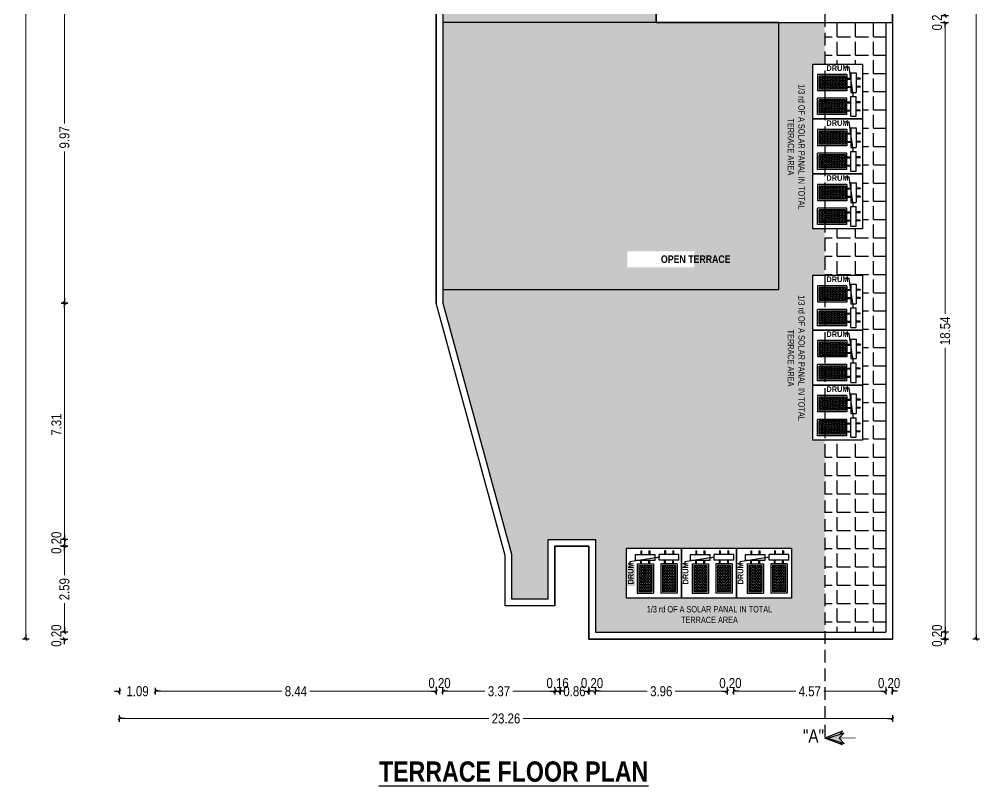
# Model space of a CAD drawing. Header units: metres. Extents: x 113306 to 118716, y -27251 to 0.
# Drawn here: x 118683.47 to 118712.45, y -26993.43 to -26970.37 of the extents above; entities that cross this region are included whole.
import ezdxf
from ezdxf.enums import TextEntityAlignment as Align

# ---------------------------------------------------------------- set-up
doc = ezdxf.new("R2010")
doc.units = ezdxf.units.M
doc.header["$MEASUREMENT"] = 0
doc.header["$PDMODE"] = 35
doc.linetypes.add('HIDDEN', pattern=[0.375, 0.25, -0.125])
for name, color, linetype in [('BLK_1_FLR_2_ROOF_AREA', 54, 'Continuous'), ('BLK_1_STAIR_HEADROOM', 1, 'Continuous'), ('Grid Line', 8, 'Continuous'), ('Solar Water Heater', 2, 'Continuous'), ('Text', 7, 'Continuous')]:
    doc.layers.add(name, color=color, linetype=linetype)
doc.layers.add('SOLAR_PANEL', color=3, linetype='Continuous', lineweight=0)
doc.styles.add('Arial', font='swissc.ttf')
doc.styles.get("Standard").update_dxf_attribs({"font": 'swisscb.ttf'})
doc.dimstyles.new('FLOOR DIM BUILDING DIM', dxfattribs={"dimtxt": 0.4, "dimasz": 0.025, "dimexe": 0.075, "dimexo": 0.3, "dimgap": 0.09, "dimtad": 0, "dimzin": 3, "dimdsep": 46, "dimtxsty": 'Arial', "dimblk": 'JM1', "dimcen": -0.09, "dimse1": 1, "dimse2": 1, "dimclrd": 5, "dimclre": 250, "dimclrt": 1, "dimazin": 0, "dimtfac": 0.65, "dimtix": 1, "dimtofl": 0, "dimtmove": 0, "dimatfit": 2, "dimfxl": 0, "dimfrac": 1, "dimtolj": 1, "dimlwd": 18, "dimlwe": -1, "dimarcsym": 0})
doc.dimstyles.get("Standard").update_dxf_attribs({"dimtxt": 1.5, "dimasz": 0.18, "dimexe": 0.18, "dimexo": 0.0625, "dimgap": 0.09, "dimtad": 0, "dimzin": 0, "dimdsep": 46, "dimtxsty": 'Standard', "dimcen": 0.09, "dimse1": 1, "dimse2": 1, "dimsd1": 1, "dimsd2": 1, "dimclrt": 256, "dimadec": 0, "dimazin": 0, "dimtfac": 1, "dimtofl": 0, "dimtmove": 0, "dimatfit": 3, "dimfxl": 0, "dimtolj": 1, "dimtzin": 0, "dimarcsym": 0})
pattern_1 = [(0, (1.0205, 0), (0, 0.55), [0.4, -0.15]), (90, (1.0205, 0), (-0.55, 0), [0.4, -0.15])]

# ---------------------------------------------------------------- blocks, each defined once
blk = doc.blocks.new('JM1')
at = {"color": 2}
for p, q in [((-3, 0), (0, 0)), ((-0.88, -0.88), (0.88, 0.88)), ((0, 2), (0, -2))]:
    blk.add_line(p, q, dxfattribs=at)
blk = doc.blocks.new('*D177')
at = {"color": 5, "lineweight": 18, "ltscale": 1.5}
for p, q in [((118711.324, -26970.221), (118711.324, -26970.171)), ((118711.324, -26970.524), (118711.324, -26970.574))]:
    blk.add_line(p, q, dxfattribs=at)
at = {"layer": 'Defpoints', "color": 0, "ltscale": 1.5}
for p in [(118709.536, -26970.271), (118709.536, -26970.474), (118711.324, -26970.474)]:
    blk.add_point(p, dxfattribs=at)
at = {"color": 5, "lineweight": 18, "ltscale": 1.5, "xscale": 0.05, "yscale": 0.05, "zscale": 0.05}
for p, rotation in [((118711.324, -26970.271), 270), ((118711.324, -26970.474), 90)]:
    blk.add_blockref('JM1', p, dxfattribs=dict(at, rotation=rotation))
at = {"color": 1, "ltscale": 1.5, "insert": (118711.08, -26970.373), "char_height": 0.3, "attachment_point": 5, "rotation": 90, "style": 'Arial'}
blk.add_mtext('\\A1;0.20', dxfattribs=at)
blk = doc.blocks.new('*D178')
at = {"color": 5, "lineweight": 18, "ltscale": 1.5}
for p, q in [((118712.257, -26942.636), (118712.257, -26965.281)), ((118712.257, -26988.969), (118712.257, -26966.324))]:
    blk.add_line(p, q, dxfattribs=at)
at = {"layer": 'Defpoints', "color": 0, "ltscale": 1.5}
for p in [(118709.739, -26942.586), (118709.739, -26989.019), (118712.257, -26989.019)]:
    blk.add_point(p, dxfattribs=at)
at = {"color": 5, "lineweight": 18, "ltscale": 1.5, "xscale": 0.05, "yscale": 0.05, "zscale": 0.05}
for p, rotation in [((118712.257, -26942.586), 90), ((118712.257, -26989.019), 270)]:
    blk.add_blockref('JM1', p, dxfattribs=dict(at, rotation=rotation))
at = {"color": 1, "ltscale": 1.5, "insert": (118712.257, -26965.802), "char_height": 0.3, "attachment_point": 5, "rotation": 90, "style": 'Arial'}
blk.add_mtext('\\A1;46.43', dxfattribs=at)
blk = doc.blocks.new('*D204')
at = {"color": 5, "lineweight": 18, "ltscale": 1.5}
for p, q in [((118711.324, -26988.766), (118711.324, -26988.716)), ((118711.324, -26989.069), (118711.324, -26989.119))]:
    blk.add_line(p, q, dxfattribs=at)
at = {"layer": 'Defpoints', "color": 0, "ltscale": 1.5}
for p in [(118709.536, -26988.816), (118709.739, -26989.019), (118711.324, -26989.019)]:
    blk.add_point(p, dxfattribs=at)
at = {"color": 5, "lineweight": 18, "ltscale": 1.5, "xscale": 0.05, "yscale": 0.05, "zscale": 0.05}
for p, rotation in [((118711.324, -26988.816), 270), ((118711.324, -26989.019), 90)]:
    blk.add_blockref('JM1', p, dxfattribs=dict(at, rotation=rotation))
at = {"color": 1, "ltscale": 1.5, "insert": (118711.08, -26988.917), "char_height": 0.3, "attachment_point": 5, "rotation": 90, "style": 'Arial'}
blk.add_mtext('\\A1;0.20', dxfattribs=at)
blk = doc.blocks.new('*D183')
at = {"color": 5, "lineweight": 18, "ltscale": 1.5}
for p, q in [((118709.486, -26990.591), (118709.436, -26990.591)), ((118709.789, -26990.591), (118709.839, -26990.591))]:
    blk.add_line(p, q, dxfattribs=at)
at = {"layer": 'Defpoints', "color": 0, "ltscale": 1.5}
for p in [(118709.536, -26988.816), (118709.739, -26989.019), (118709.536, -26990.591)]:
    blk.add_point(p, dxfattribs=at)
at = {"color": 5, "lineweight": 18, "ltscale": 1.5, "xscale": 0.05, "yscale": 0.05, "zscale": 0.05}
blk.add_blockref('JM1', (118709.536, -26990.591), dxfattribs=at)
at = {"color": 5, "lineweight": 18, "ltscale": 1.5, "xscale": 0.05, "yscale": 0.05, "zscale": 0.05, "rotation": 180}
blk.add_blockref('JM1', (118709.739, -26990.591), dxfattribs=at)
at = {"color": 1, "ltscale": 1.5, "insert": (118709.637, -26990.347), "char_height": 0.3, "attachment_point": 5, "style": 'Arial'}
blk.add_mtext('\\A1;0.20', dxfattribs=at)
blk = doc.blocks.new('*D184')
at = {"color": 5, "lineweight": 18, "ltscale": 1.5}
for p, q in [((118705.014, -26990.591), (118706.827, -26990.591)), ((118709.486, -26990.591), (118707.672, -26990.591))]:
    blk.add_line(p, q, dxfattribs=at)
at = {"layer": 'Defpoints', "color": 0, "ltscale": 1.5}
for p in [(118704.964, -26988.816), (118709.536, -26988.816), (118704.964, -26990.591)]:
    blk.add_point(p, dxfattribs=at)
at = {"color": 5, "lineweight": 18, "ltscale": 1.5, "xscale": 0.05, "yscale": 0.05, "zscale": 0.05, "rotation": 180}
blk.add_blockref('JM1', (118704.964, -26990.591), dxfattribs=at)
at = {"color": 5, "lineweight": 18, "ltscale": 1.5, "xscale": 0.05, "yscale": 0.05, "zscale": 0.05}
blk.add_blockref('JM1', (118709.536, -26990.591), dxfattribs=at)
at = {"color": 1, "ltscale": 1.5, "insert": (118707.25, -26990.591), "char_height": 0.3, "attachment_point": 5, "style": 'Arial'}
blk.add_mtext('\\A1;4.57', dxfattribs=at)
blk = doc.blocks.new('*D185')
at = {"color": 5, "lineweight": 18, "ltscale": 1.5}
for p, q in [((118704.71, -26990.591), (118704.66, -26990.591)), ((118705.014, -26990.591), (118705.064, -26990.591))]:
    blk.add_line(p, q, dxfattribs=at)
at = {"layer": 'Defpoints', "color": 0, "ltscale": 1.5}
for p in [(118704.76, -26988.816), (118704.964, -26988.816), (118704.76, -26990.591)]:
    blk.add_point(p, dxfattribs=at)
at = {"color": 5, "lineweight": 18, "ltscale": 1.5, "xscale": 0.05, "yscale": 0.05, "zscale": 0.05}
blk.add_blockref('JM1', (118704.76, -26990.591), dxfattribs=at)
at = {"color": 5, "lineweight": 18, "ltscale": 1.5, "xscale": 0.05, "yscale": 0.05, "zscale": 0.05, "rotation": 180}
blk.add_blockref('JM1', (118704.964, -26990.591), dxfattribs=at)
at = {"color": 1, "ltscale": 1.5, "insert": (118704.862, -26990.347), "char_height": 0.3, "attachment_point": 5, "style": 'Arial'}
blk.add_mtext('\\A1;0.20', dxfattribs=at)
blk = doc.blocks.new('*D186')
at = {"color": 5, "lineweight": 18, "ltscale": 1.5}
for p, q in [((118700.851, -26990.591), (118702.359, -26990.591)), ((118704.71, -26990.591), (118703.203, -26990.591))]:
    blk.add_line(p, q, dxfattribs=at)
at = {"layer": 'Defpoints', "color": 0, "ltscale": 1.5}
for p in [(118700.801, -26988.816), (118704.76, -26988.816), (118700.801, -26990.591)]:
    blk.add_point(p, dxfattribs=at)
at = {"color": 5, "lineweight": 18, "ltscale": 1.5, "xscale": 0.05, "yscale": 0.05, "zscale": 0.05, "rotation": 180}
blk.add_blockref('JM1', (118700.801, -26990.591), dxfattribs=at)
at = {"color": 5, "lineweight": 18, "ltscale": 1.5, "xscale": 0.05, "yscale": 0.05, "zscale": 0.05}
blk.add_blockref('JM1', (118704.76, -26990.591), dxfattribs=at)
at = {"color": 1, "ltscale": 1.5, "insert": (118702.781, -26990.591), "char_height": 0.3, "attachment_point": 5, "style": 'Arial'}
blk.add_mtext('\\A1;3.96', dxfattribs=at)
blk = doc.blocks.new('*D187')
at = {"color": 5, "lineweight": 18, "ltscale": 1.5}
for p, q in [((118700.548, -26990.591), (118700.498, -26990.591)), ((118700.851, -26990.591), (118700.901, -26990.591))]:
    blk.add_line(p, q, dxfattribs=at)
at = {"layer": 'Defpoints', "color": 0, "ltscale": 1.5}
for p in [(118700.801, -26988.816), (118700.598, -26989.019), (118700.598, -26990.591)]:
    blk.add_point(p, dxfattribs=at)
at = {"color": 5, "lineweight": 18, "ltscale": 1.5, "xscale": 0.05, "yscale": 0.05, "zscale": 0.05}
blk.add_blockref('JM1', (118700.598, -26990.591), dxfattribs=at)
at = {"color": 5, "lineweight": 18, "ltscale": 1.5, "xscale": 0.05, "yscale": 0.05, "zscale": 0.05, "rotation": 180}
blk.add_blockref('JM1', (118700.801, -26990.591), dxfattribs=at)
at = {"color": 1, "ltscale": 1.5, "insert": (118700.699, -26990.347), "char_height": 0.3, "attachment_point": 5, "style": 'Arial'}
blk.add_mtext('\\A1;0.20', dxfattribs=at)
blk = doc.blocks.new('*D188')
at = {"color": 5, "lineweight": 18, "ltscale": 1.5}
for p, q in [((118699.689, -26990.591), (118699.639, -26990.591)), ((118700.648, -26990.591), (118700.698, -26990.591))]:
    blk.add_line(p, q, dxfattribs=at)
at = {"layer": 'Defpoints', "color": 0, "ltscale": 1.5}
for p in [(118699.739, -26986.022), (118700.598, -26989.019), (118699.739, -26990.591)]:
    blk.add_point(p, dxfattribs=at)
at = {"color": 5, "lineweight": 18, "ltscale": 1.5, "xscale": 0.05, "yscale": 0.05, "zscale": 0.05}
blk.add_blockref('JM1', (118699.739, -26990.591), dxfattribs=at)
at = {"color": 5, "lineweight": 18, "ltscale": 1.5, "xscale": 0.05, "yscale": 0.05, "zscale": 0.05, "rotation": 180}
blk.add_blockref('JM1', (118700.598, -26990.591), dxfattribs=at)
at = {"color": 1, "ltscale": 1.5, "insert": (118700.169, -26990.591), "char_height": 0.3, "attachment_point": 5, "style": 'Arial'}
blk.add_mtext('\\A1;0.86', dxfattribs=at)
blk = doc.blocks.new('*D189')
at = {"color": 5, "lineweight": 18, "ltscale": 1.5}
for p, q in [((118699.534, -26990.591), (118699.484, -26990.591)), ((118699.789, -26990.591), (118699.839, -26990.591))]:
    blk.add_line(p, q, dxfattribs=at)
at = {"layer": 'Defpoints', "color": 0, "ltscale": 1.5}
for p in [(118699.739, -26986.022), (118699.584, -26986.225), (118699.584, -26990.591)]:
    blk.add_point(p, dxfattribs=at)
at = {"color": 5, "lineweight": 18, "ltscale": 1.5, "xscale": 0.05, "yscale": 0.05, "zscale": 0.05}
blk.add_blockref('JM1', (118699.584, -26990.591), dxfattribs=at)
at = {"color": 5, "lineweight": 18, "ltscale": 1.5, "xscale": 0.05, "yscale": 0.05, "zscale": 0.05, "rotation": 180}
blk.add_blockref('JM1', (118699.739, -26990.591), dxfattribs=at)
at = {"color": 1, "ltscale": 1.5, "insert": (118699.662, -26990.347), "char_height": 0.3, "attachment_point": 5, "style": 'Arial'}
blk.add_mtext('\\A1;0.16', dxfattribs=at)
blk = doc.blocks.new('*D190')
at = {"color": 5, "lineweight": 18, "ltscale": 1.5}
for p, q in [((118686.531, -26991.411), (118697.59, -26991.411)), ((118709.689, -26991.411), (118698.63, -26991.411))]:
    blk.add_line(p, q, dxfattribs=at)
at = {"layer": 'Defpoints', "color": 0, "ltscale": 1.5}
for p in [(118686.481, -26942.586), (118709.739, -26989.019), (118709.739, -26991.411)]:
    blk.add_point(p, dxfattribs=at)
at = {"color": 5, "lineweight": 18, "ltscale": 1.5, "xscale": 0.05, "yscale": 0.05, "zscale": 0.05, "rotation": 180}
blk.add_blockref('JM1', (118686.481, -26991.411), dxfattribs=at)
at = {"color": 5, "lineweight": 18, "ltscale": 1.5, "xscale": 0.05, "yscale": 0.05, "zscale": 0.05}
blk.add_blockref('JM1', (118709.739, -26991.411), dxfattribs=at)
at = {"color": 1, "ltscale": 1.5, "insert": (118698.11, -26991.411), "char_height": 0.3, "attachment_point": 5, "style": 'Arial'}
blk.add_mtext('\\A1;23.26', dxfattribs=at)
blk = doc.blocks.new('*D191')
at = {"color": 5, "lineweight": 18, "ltscale": 1.5}
for p, q in [((118696.262, -26990.591), (118697.477, -26990.591)), ((118699.534, -26990.591), (118698.319, -26990.591))]:
    blk.add_line(p, q, dxfattribs=at)
at = {"layer": 'Defpoints', "color": 0, "ltscale": 1.5}
for p in [(118696.212, -26978.503), (118699.584, -26986.225), (118696.212, -26990.591)]:
    blk.add_point(p, dxfattribs=at)
at = {"color": 5, "lineweight": 18, "ltscale": 1.5, "xscale": 0.05, "yscale": 0.05, "zscale": 0.05, "rotation": 180}
blk.add_blockref('JM1', (118696.212, -26990.591), dxfattribs=at)
at = {"color": 5, "lineweight": 18, "ltscale": 1.5, "xscale": 0.05, "yscale": 0.05, "zscale": 0.05}
blk.add_blockref('JM1', (118699.584, -26990.591), dxfattribs=at)
at = {"color": 1, "ltscale": 1.5, "insert": (118697.898, -26990.591), "char_height": 0.3, "attachment_point": 5, "style": 'Arial'}
blk.add_mtext('\\A1;3.37', dxfattribs=at)
blk = doc.blocks.new('*D192')
at = {"color": 5, "lineweight": 18, "ltscale": 1.5}
for p, q in [((118686.431, -26990.591), (118686.381, -26990.591)), ((118687.618, -26990.591), (118687.668, -26990.591))]:
    blk.add_line(p, q, dxfattribs=at)
at = {"layer": 'Defpoints', "color": 0, "ltscale": 1.5}
for p in [(118686.481, -26945.433), (118687.568, -26949.697), (118686.481, -26990.591)]:
    blk.add_point(p, dxfattribs=at)
at = {"color": 5, "lineweight": 18, "ltscale": 1.5, "xscale": 0.05, "yscale": 0.05, "zscale": 0.05}
blk.add_blockref('JM1', (118686.481, -26990.591), dxfattribs=at)
at = {"color": 5, "lineweight": 18, "ltscale": 1.5, "xscale": 0.05, "yscale": 0.05, "zscale": 0.05, "rotation": 180}
blk.add_blockref('JM1', (118687.568, -26990.591), dxfattribs=at)
at = {"color": 1, "ltscale": 1.5, "insert": (118687.024, -26990.591), "char_height": 0.3, "attachment_point": 5, "style": 'Arial'}
blk.add_mtext('\\A1;1.09', dxfattribs=at)
blk = doc.blocks.new('*D193')
at = {"color": 5, "lineweight": 18, "ltscale": 1.5}
for p, q in [((118684.825, -26986.275), (118684.825, -26987.101)), ((118684.825, -26988.766), (118684.825, -26987.939))]:
    blk.add_line(p, q, dxfattribs=at)
at = {"layer": 'Defpoints', "color": 0, "ltscale": 1.5}
for p in [(118684.825, -26986.225), (118699.686, -26986.225), (118700.801, -26988.816)]:
    blk.add_point(p, dxfattribs=at)
at = {"color": 5, "lineweight": 18, "ltscale": 1.5, "xscale": 0.05, "yscale": 0.05, "zscale": 0.05}
for p, rotation in [((118684.825, -26986.225), 90), ((118684.825, -26988.816), 270)]:
    blk.add_blockref('JM1', p, dxfattribs=dict(at, rotation=rotation))
at = {"color": 1, "ltscale": 1.5, "insert": (118684.825, -26987.52), "char_height": 0.3, "attachment_point": 5, "rotation": 90, "style": 'Arial'}
blk.add_mtext('\\A1;2.59', dxfattribs=at)
blk = doc.blocks.new('*D194')
at = {"color": 5, "lineweight": 18, "ltscale": 1.5}
for p, q in [((118684.825, -26985.972), (118684.825, -26985.922)), ((118684.825, -26986.275), (118684.825, -26986.325))]:
    blk.add_line(p, q, dxfattribs=at)
at = {"layer": 'Defpoints', "color": 0, "ltscale": 1.5}
for p in [(118684.825, -26986.022), (118699.787, -26986.022), (118699.686, -26986.225)]:
    blk.add_point(p, dxfattribs=at)
at = {"color": 5, "lineweight": 18, "ltscale": 1.5, "xscale": 0.05, "yscale": 0.05, "zscale": 0.05}
for p, rotation in [((118684.825, -26986.022), 270), ((118684.825, -26986.225), 90)]:
    blk.add_blockref('JM1', p, dxfattribs=dict(at, rotation=rotation))
at = {"color": 1, "ltscale": 1.5, "insert": (118684.581, -26986.123), "char_height": 0.3, "attachment_point": 5, "rotation": 90, "style": 'Arial'}
blk.add_mtext('\\A1;0.20', dxfattribs=at)
blk = doc.blocks.new('*D195')
at = {"color": 5, "lineweight": 18, "ltscale": 1.5}
for p, q in [((118684.825, -26968.992), (118684.825, -26973.505)), ((118684.825, -26978.861), (118684.825, -26974.347))]:
    blk.add_line(p, q, dxfattribs=at)
at = {"layer": 'Defpoints', "color": 0, "ltscale": 1.5}
for p in [(118684.825, -26968.942), (118696.213, -26968.942), (118696.009, -26978.911)]:
    blk.add_point(p, dxfattribs=at)
at = {"color": 5, "lineweight": 18, "ltscale": 1.5, "xscale": 0.05, "yscale": 0.05, "zscale": 0.05}
for p, rotation in [((118684.825, -26968.942), 90), ((118684.825, -26978.911), 270)]:
    blk.add_blockref('JM1', p, dxfattribs=dict(at, rotation=rotation))
at = {"color": 1, "ltscale": 1.5, "insert": (118684.825, -26973.926), "char_height": 0.3, "attachment_point": 5, "rotation": 90, "style": 'Arial'}
blk.add_mtext('\\A1;9.97', dxfattribs=at)
blk = doc.blocks.new('*D200')
at = {"color": 5, "lineweight": 18, "ltscale": 1.5}
for p, q in [((118683.662, -26942.636), (118683.662, -26965.281)), ((118683.662, -26988.969), (118683.662, -26966.324))]:
    blk.add_line(p, q, dxfattribs=at)
at = {"layer": 'Defpoints', "color": 0, "ltscale": 1.5}
for p in [(118686.481, -26942.586), (118683.662, -26989.019), (118700.598, -26989.019)]:
    blk.add_point(p, dxfattribs=at)
at = {"color": 5, "lineweight": 18, "ltscale": 1.5, "xscale": 0.05, "yscale": 0.05, "zscale": 0.05}
for p, rotation in [((118683.662, -26942.586), 90), ((118683.662, -26989.019), 270)]:
    blk.add_blockref('JM1', p, dxfattribs=dict(at, rotation=rotation))
at = {"color": 1, "ltscale": 1.5, "insert": (118683.662, -26965.802), "char_height": 0.3, "attachment_point": 5, "rotation": 90, "style": 'Arial'}
blk.add_mtext('\\A1;46.43', dxfattribs=at)
blk = doc.blocks.new('*D205')
at = {"color": 5, "lineweight": 18, "ltscale": 1.5}
for p, q in [((118711.324, -26970.524), (118711.324, -26979.233)), ((118711.324, -26988.969), (118711.324, -26980.26))]:
    blk.add_line(p, q, dxfattribs=at)
at = {"layer": 'Defpoints', "color": 0, "ltscale": 1.5}
for p in [(118709.739, -26970.474), (118711.324, -26970.474), (118709.739, -26989.019)]:
    blk.add_point(p, dxfattribs=at)
at = {"color": 5, "lineweight": 18, "ltscale": 1.5, "xscale": 0.05, "yscale": 0.05, "zscale": 0.05}
for p, rotation in [((118711.324, -26970.474), 90), ((118711.324, -26989.019), 270)]:
    blk.add_blockref('JM1', p, dxfattribs=dict(at, rotation=rotation))
at = {"color": 1, "ltscale": 1.5, "insert": (118711.324, -26979.747), "char_height": 0.3, "attachment_point": 5, "rotation": 90, "style": 'Arial'}
blk.add_mtext('\\A1;18.54', dxfattribs=at)
blk = doc.blocks.new('*D206')
at = {"color": 5, "lineweight": 18, "ltscale": 1.5}
for p, q in [((118684.825, -26988.766), (118684.825, -26988.716)), ((118684.825, -26989.069), (118684.825, -26989.119))]:
    blk.add_line(p, q, dxfattribs=at)
at = {"layer": 'Defpoints', "color": 0, "ltscale": 1.5}
for p in [(118700.801, -26988.816), (118684.825, -26989.019), (118700.598, -26989.019)]:
    blk.add_point(p, dxfattribs=at)
at = {"color": 5, "lineweight": 18, "ltscale": 1.5, "xscale": 0.05, "yscale": 0.05, "zscale": 0.05}
for p, rotation in [((118684.825, -26988.816), 270), ((118684.825, -26989.019), 90)]:
    blk.add_blockref('JM1', p, dxfattribs=dict(at, rotation=rotation))
at = {"color": 1, "ltscale": 1.5, "insert": (118684.581, -26988.917), "char_height": 0.3, "attachment_point": 5, "rotation": 90, "style": 'Arial'}
blk.add_mtext('\\A1;0.20', dxfattribs=at)
blk = doc.blocks.new('*D207')
at = {"color": 5, "lineweight": 18, "ltscale": 1.5}
for p, q in [((118695.959, -26990.591), (118695.909, -26990.591)), ((118696.262, -26990.591), (118696.312, -26990.591))]:
    blk.add_line(p, q, dxfattribs=at)
at = {"layer": 'Defpoints', "color": 0, "ltscale": 1.5}
for p in [(118696.212, -26978.503), (118696.009, -26978.911), (118696.009, -26990.591)]:
    blk.add_point(p, dxfattribs=at)
at = {"color": 5, "lineweight": 18, "ltscale": 1.5, "xscale": 0.05, "yscale": 0.05, "zscale": 0.05}
blk.add_blockref('JM1', (118696.009, -26990.591), dxfattribs=at)
at = {"color": 5, "lineweight": 18, "ltscale": 1.5, "xscale": 0.05, "yscale": 0.05, "zscale": 0.05, "rotation": 180}
blk.add_blockref('JM1', (118696.212, -26990.591), dxfattribs=at)
at = {"color": 1, "ltscale": 1.5, "insert": (118696.11, -26990.347), "char_height": 0.3, "attachment_point": 5, "style": 'Arial'}
blk.add_mtext('\\A1;0.20', dxfattribs=at)
blk = doc.blocks.new('SECTION CUT POINTER')
h = blk.add_hatch(color=256)
h.dxf.hatch_style = 1
h.paths.add_polyline_path([(0, 0.55), (-0.261, -0.24), (0, 0), (0.261, -0.24)])
at = {"linetype": 'Continuous', "ltscale": 250}
for p, q in [((-0.334, -0.167), (0, 0.7)), ((0, 0.55), (-0.261, -0.24)), ((0.334, -0.167), (0, 0.7)), ((0, 0.55), (0.261, -0.24)), ((0, 0), (-0.261, -0.24)), ((0, 0), (0.261, -0.24)), ((-0.193, -0.037), (-0.334, -0.167)), ((-0.146, -0.134), (-0.13, -0.119)), ((0.193, -0.037), (0.334, -0.167))]:
    blk.add_line(p, q, dxfattribs=at)
blk.add_line((0, 0.55), (0, 0.7))
at = {"const_width": 0.03}
blk.add_lwpolyline([(0, 0), (0, -0.8)], dxfattribs=at)
blk = doc.blocks.new('Solar Heater')
at = {"layer": 'Solar Water Heater'}
h = blk.add_hatch(dxfattribs=at)
h.set_pattern_fill('HONEY', scale=0.5)
h.set_pattern_definition([(2e-15, (-684.973703, -670.08876), (0.09375, 0.0541265877), [0.0625, -0.125]), (120, (-684.973703, -670.08876), (-0.09375, 0.0541265877), [0.0625, -0.125]), (60, (-684.973703, -670.08876), (0, 0.1082531755), [-0.125, 0.0625])])
h.paths.add_polyline_path([(0.905, 0.4), (0.905, -0.4), (2.505, -0.4), (2.505, 0.4)])
for p, q in [((0.233, -0.6), (0.233, 0.6)), ((0.572, 0.6), (0.233, 0.6)), ((0.572, -0.6), (0.572, 0.6)), ((0, 0.275), (0.233, 0.275)), ((0, 0.225), (0, 0.275)), ((0, 0.225), (0.233, 0.225)), ((0.805, 0.275), (0.572, 0.275)), ((0.805, 0.225), (0.572, 0.225)), ((0.805, -0.5), (0.805, 0.5)), ((0.805, 0.5), (2.605, 0.5)), ((0.905, -0.4), (0.905, 0.4)), ((0.905, 0.4), (2.505, 0.4)), ((2.505, -0.4), (2.505, 0.4)), ((2.605, -0.5), (2.605, 0.5)), ((0, -0.225), (0.233, -0.225)), ((0, -0.275), (0, -0.225)), ((0, -0.275), (0.233, -0.275)), ((0.805, -0.225), (0.572, -0.225)), ((0.805, -0.275), (0.572, -0.275)), ((0.805, -0.5), (2.605, -0.5)), ((0.905, -0.4), (2.505, -0.4)), ((0.572, -0.6), (0.233, -0.6))]:
    blk.add_line(p, q, dxfattribs=at)
blk = doc.blocks.new('*D284')
at = {"color": 5, "lineweight": 18, "ltscale": 1.5}
blk.add_line((118684.825, -26986.175), (118684.825, -26978.961), dxfattribs=at)
at = {"layer": 'Defpoints', "color": 0, "ltscale": 1.5}
for p in [(118684.825, -26978.911), (118696.009, -26978.911), (118699.686, -26986.225)]:
    blk.add_point(p, dxfattribs=at)
at = {"color": 5, "lineweight": 18, "ltscale": 1.5, "xscale": 0.05, "yscale": 0.05, "zscale": 0.05}
for p, rotation in [((118684.825, -26978.911), 90), ((118684.825, -26986.225), 270)]:
    blk.add_blockref('JM1', p, dxfattribs=dict(at, rotation=rotation))
at = {"color": 1, "ltscale": 1.5, "insert": (118684.581, -26982.568), "char_height": 0.3, "attachment_point": 5, "rotation": 90, "style": 'Arial'}
blk.add_mtext('\\A1;7.31', dxfattribs=at)
blk = doc.blocks.new('*D285')
at = {"color": 5, "lineweight": 18, "ltscale": 1.5}
for p, q in [((118687.618, -26990.591), (118691.368, -26990.591)), ((118695.959, -26990.591), (118692.208, -26990.591))]:
    blk.add_line(p, q, dxfattribs=at)
at = {"layer": 'Defpoints', "color": 0, "ltscale": 1.5}
for p in [(118687.568, -26949.697), (118696.009, -26978.911), (118696.009, -26990.591)]:
    blk.add_point(p, dxfattribs=at)
at = {"color": 5, "lineweight": 18, "ltscale": 1.5, "xscale": 0.05, "yscale": 0.05, "zscale": 0.05, "rotation": 180}
blk.add_blockref('JM1', (118687.568, -26990.591), dxfattribs=at)
at = {"color": 5, "lineweight": 18, "ltscale": 1.5, "xscale": 0.05, "yscale": 0.05, "zscale": 0.05}
blk.add_blockref('JM1', (118696.009, -26990.591), dxfattribs=at)
at = {"color": 1, "ltscale": 1.5, "insert": (118691.788, -26990.591), "char_height": 0.3, "attachment_point": 5, "style": 'Arial'}
blk.add_mtext('\\A1;8.44', dxfattribs=at)
blk = doc.blocks.new('GHGHG')
for points in [[(113308.745, -26616.726), (113308.745, -26619.075), (113306.162, -26619.075), (113306.162, -26616.726)], [(113308.745, -26616.726), (113308.745, -26619.075), (113306.162, -26619.075), (113306.162, -26616.726)], [(113311.328, -26616.726), (113311.328, -26619.075), (113308.745, -26619.075), (113308.745, -26616.726)], [(113311.328, -26616.726), (113311.328, -26619.075), (113308.745, -26619.075), (113308.745, -26616.726)], [(113313.911, -26616.726), (113313.911, -26619.075), (113311.328, -26619.075), (113311.328, -26616.726)], [(113313.911, -26616.726), (113313.911, -26619.075), (113311.328, -26619.075), (113311.328, -26616.726)]]:
    blk.add_lwpolyline(points, close=True)
for p, xscale, yscale, zscale, rotation in [((113307.04, -26616.844), 0.7679999999993015, 0.7679999999993015, 0.7679999999993015, 270), ((113308.156, -26616.844), -0.7679999999993015, 0.7680000000001201, 0.7680000000000002, 90), ((113309.623, -26616.844), 0.7679999999993015, 0.7679999999993015, 0.7679999999993015, 270), ((113310.739, -26616.844), -0.7679999999993015, 0.7680000000001201, 0.7680000000000002, 90), ((113312.206, -26616.844), 0.7679999999993015, 0.7679999999993015, 0.7679999999993015, 270), ((113313.322, -26616.844), -0.7679999999993015, 0.7680000000001201, 0.7680000000000002, 90)]:
    blk.add_blockref('Solar Heater', p, dxfattribs=dict(xscale=xscale, yscale=yscale, zscale=zscale, rotation=rotation))
for p in [(113306.486, -26618.429), (113309.067, -26618.429), (113311.65, -26618.429)]:
    blk.add_text('DRUM', height=0.264, rotation=90).set_placement(p)
at = {"layer": 'Text', "linetype": 'ByBlock', "insert": (113310.056, -26619.848), "char_height": 0.3, "width": 5.97028, "attachment_point": 5}
blk.add_mtext('\\A1;{\\fSwis721 Cn BT|b0|i0|c0|p34;1/3 rd OF A SOLAR PANAL IN TOTAL TERRACE AREA}', dxfattribs=at)
at = {"lineweight": 25}
for points in [[(113307.718, -26617.152), (113306.315, -26617.365), (113306.315, -26617.541)], [(113310.299, -26617.152), (113308.896, -26617.365), (113308.896, -26617.541)], [(113312.882, -26617.152), (113311.479, -26617.365), (113311.479, -26617.541)]]:
    blk.add_leader(points, dimstyle='Standard', dxfattribs=at)

msp = doc.modelspace()

# ---------------------------------------------------------------- hatches: boundary and pattern name
at = {"layer": 'Grid Line', "ltscale": 1.5}
h = msp.add_hatch(dxfattribs=at)
h.set_pattern_fill('ANGLE', color=256, scale=2)
h.set_pattern_definition(pattern_1)
h.paths.add_polyline_path([(118705.722, -26948.582), (118706.332, -26948.582), (118706.332, -26942.789), (118686.684, -26942.789), (118686.684, -26945.394), (118687.706, -26949.494), (118701.141, -26949.494), (118702.827, -26951.45), (118702.827, -26963.315), (118699.396, -26968.942), (118696.213, -26968.942), (118696.212, -26978.503), (118696.212, -26978.883), (118698.287, -26986.475), (118698.287, -26987.819), (118699.381, -26987.819), (118699.381, -26986.022), (118700.801, -26986.022), (118700.801, -26988.816), (118707.7, -26988.816), (118707.7, -26983.032), (118707.338, -26983.032), (118707.338, -26981.379), (118707.338, -26979.726), (118707.338, -26978.073), (118707.7, -26978.073), (118707.7, -26976.679), (118707.338, -26976.679), (118707.338, -26975.026), (118707.338, -26973.373), (118707.338, -26971.72), (118707.7, -26971.72), (118707.7, -26970.474), (118702.626, -26970.474), (118702.626, -26966.563), (118702.626, -26965.953), (118704.25, -26965.953), (118704.25, -26966.563), (118707.7, -26966.563), (118707.7, -26950.205), (118706.332, -26950.205), (118705.722, -26950.205)])
h.paths.add_polyline_path([(118703.62, -26944.785), (118701.966, -26944.785), (118700.313, -26944.785), (118700.313, -26943.282), (118701.966, -26943.282), (118703.62, -26943.282), (118705.273, -26943.282), (118705.273, -26944.785)], flags=16)
h.paths.add_polyline_path([(118699.603, -26944.785), (118697.95, -26944.785), (118696.297, -26944.785), (118694.643, -26944.785), (118694.643, -26943.282), (118696.297, -26943.282), (118697.95, -26943.282), (118699.603, -26943.282)], flags=16)
h.paths.add_polyline_path([(118693.69, -26944.785), (118692.036, -26944.785), (118690.383, -26944.785), (118688.73, -26944.785), (118688.73, -26943.282), (118690.383, -26943.282), (118692.036, -26943.282), (118693.69, -26943.282)], flags=16)
h.paths.add_polyline_path([(118705.046, -26986.286), (118706.699, -26986.286), (118706.699, -26987.789), (118705.046, -26987.789), (118703.393, -26987.789), (118701.74, -26987.789), (118701.74, -26986.286), (118703.393, -26986.286)], flags=16)
h.paths.add_polyline_path([(118688.985, -26944.416), (118688.985, -26943.763), (118688.725, -26943.763), (118688.725, -26944.416)], flags=16)
h.paths.add_polyline_path([(118690.637, -26944.416), (118690.637, -26943.763), (118690.377, -26943.763), (118690.377, -26944.416)], flags=0)
h.paths.add_polyline_path([(118692.29, -26944.416), (118692.29, -26943.763), (118692.03, -26943.763), (118692.03, -26944.416)], flags=0)
h.paths.add_polyline_path([(118694.898, -26944.416), (118694.898, -26943.763), (118694.639, -26943.763), (118694.639, -26944.416)], flags=16)
h.paths.add_polyline_path([(118696.55, -26944.416), (118696.55, -26943.763), (118696.29, -26943.763), (118696.29, -26944.416)], flags=0)
h.paths.add_polyline_path([(118698.203, -26944.416), (118698.203, -26943.763), (118697.944, -26943.763), (118697.944, -26944.416)], flags=0)
h.paths.add_polyline_path([(118700.568, -26944.416), (118700.568, -26943.763), (118700.309, -26943.763), (118700.309, -26944.416)], flags=16)
h.paths.add_polyline_path([(118702.22, -26944.416), (118702.22, -26943.763), (118701.96, -26943.763), (118701.96, -26944.416)], flags=0)
h.paths.add_polyline_path([(118703.873, -26944.416), (118703.873, -26943.763), (118703.613, -26943.763), (118703.613, -26944.416)], flags=0)
h.paths.add_polyline_path([(118701.994, -26987.42), (118701.994, -26986.768), (118701.735, -26986.768), (118701.735, -26987.42)], flags=16)
h.paths.add_polyline_path([(118703.646, -26987.42), (118703.646, -26986.768), (118703.387, -26986.768), (118703.387, -26987.42)], flags=0)
h.paths.add_polyline_path([(118705.299, -26987.42), (118705.299, -26986.768), (118705.04, -26986.768), (118705.04, -26987.42)], flags=0)
h.paths.add_polyline_path([(118696.626, -26947.206), (118698.636, -26947.206), (118698.636, -26946.724), (118696.626, -26946.724)], flags=16)
h.paths.add_polyline_path([(118705.284, -26957.147), (118707.294, -26957.147), (118707.294, -26956.665), (118705.284, -26956.665)], flags=16)
h.paths.add_polyline_path([(118701.765, -26977.84), (118703.775, -26977.84), (118703.775, -26977.358), (118701.765, -26977.358)], flags=16)
h = msp.add_hatch(dxfattribs=at)
h.set_pattern_fill('ANGLE', color=256, scale=2)
h.set_pattern_definition(pattern_1)
h.paths.add_polyline_path([(118707.7, -26970.474), (118707.7, -26971.72), (118708.841, -26971.72), (118708.841, -26973.373), (118708.841, -26975.026), (118708.841, -26976.679), (118707.7, -26976.679), (118707.7, -26978.073), (118708.841, -26978.073), (118708.841, -26979.726), (118708.841, -26981.379), (118708.841, -26983.032), (118707.7, -26983.032), (118707.7, -26988.816), (118709.536, -26988.816), (118709.536, -26970.474)])

# ---------------------------------------------------------------- linework, layer by layer
at = {"ltscale": 1.5}
for p, q in [((118709.739, -26942.586), (118709.739, -26989.019)), ((118702.626, -26970.474), (118702.626, -26966.563)), ((118696.01, -26968.738), (118696.009, -26978.911)), ((118696.213, -26968.942), (118696.212, -26978.883)), ((118702.626, -26970.474), (118709.739, -26970.474)), ((118709.536, -26970.474), (118709.536, -26988.816)), ((118696.009, -26978.503), (118696.009, -26978.503)), ((118698.084, -26986.502), (118696.009, -26978.911)), ((118698.287, -26986.475), (118696.212, -26978.883)), ((118699.381, -26986.022), (118700.801, -26986.022)), ((118699.381, -26987.819), (118699.381, -26986.022)), ((118700.801, -26986.022), (118700.801, -26988.816)), ((118699.584, -26986.225), (118700.598, -26986.225)), ((118699.584, -26988.022), (118699.584, -26986.225)), ((118700.598, -26986.225), (118700.598, -26989.019)), ((118698.084, -26988.022), (118698.084, -26986.502)), ((118698.287, -26987.819), (118698.287, -26986.475)), ((118699.381, -26987.819), (118698.287, -26987.819)), ((118699.584, -26988.022), (118698.084, -26988.022)), ((118700.801, -26988.816), (118709.536, -26988.816)), ((118700.598, -26989.019), (118709.739, -26989.019))]:
    msp.add_line(p, q, dxfattribs=at)
at = {"layer": 'BLK_1_FLR_2_ROOF_AREA', "ltscale": 1.5}
msp.add_lwpolyline([(118686.481, -26942.586), (118709.739, -26942.586), (118709.739, -26989.019), (118700.598, -26989.019), (118700.598, -26986.225), (118699.584, -26986.225), (118699.584, -26988.022), (118698.084, -26988.022), (118698.084, -26986.502), (118696.009, -26978.911), (118696.009, -26978.911), (118696.01, -26968.738), (118699.282, -26968.738), (118702.624, -26963.258), (118702.624, -26951.526), (118701.048, -26949.697), (118687.568, -26949.697), (118686.481, -26945.433)], close=True, dxfattribs=at)
at = {"layer": 'BLK_1_STAIR_HEADROOM', "color": 1, "lineweight": -3}
msp.add_lwpolyline([(118702.626, -26970.474), (118709.739, -26970.474), (118709.739, -26966.563), (118702.626, -26966.563)], close=True, dxfattribs=at)
at = {"layer": 'Grid Line', "linetype": 'HIDDEN', "ltscale": 1.5}
msp.add_line((118707.7, -26939.847), (118707.7, -26992.001), dxfattribs=at)
at = {"layer": 'SOLAR_PANEL', "color": 3, "lineweight": -3}
msp.add_lwpolyline([(118696.212, -26978.503), (118706.314, -26978.503), (118706.314, -26970.474), (118696.212, -26970.474)], close=True, dxfattribs=at)

# ---------------------------------------------------------------- block references
for name, p, xscale, yscale, zscale, rotation in [('GHGHG', (135743.545, 45544.224), 0.6400000000000002, 0.6400000000000002, 0.6400000000000002, 270), ('GHGHG', (135743.545, 45537.871), 0.6400000000000002, 0.6400000000000002, 0.6400000000000002, 270), ('SECTION CUT POINTER', (118708.133, -26992.001), 0.6180100651721203, 0.6180100651721203, 0.6180100651721203, 90)]:
    msp.add_blockref(name, p, dxfattribs=dict(xscale=xscale, yscale=yscale, zscale=zscale, rotation=rotation))
at = {"xscale": 0.6400000000000002, "yscale": 0.6400000000000002, "zscale": 0.6400000000000002}
msp.add_blockref('GHGHG', (46185.796, -9951.582), dxfattribs=at)

# ---------------------------------------------------------------- texts
at = {"style": 'Arial'}
msp.add_text('"A"', height=0.4, dxfattribs=at).set_placement((118707.361, -26991.938), align=Align.MIDDLE_CENTER)
at = {"color": 7, "ltscale": 1.5, "insert": (118702.772, -26977.475), "char_height": 0.23, "attachment_point": 1}
msp.add_mtext('OPEN TERRACE', dxfattribs=at)
at = {"color": 7, "insert": (118694.286, -26992.702), "char_height": 0.60963, "attachment_point": 1}
msp.add_mtext('{\\LTERRACE FLOOR PLAN}', dxfattribs=at)

# ---------------------------------------------------------------- dimensions: what is measured, and where the dimension line sits
at = {"color": 3, "ltscale": 1.5}
for base, p1, p2, override, picture, middle in [((118683.662, -26989.019), (118686.481, -26942.586), (118700.598, -26989.019), {"dimtxt": 0.3, "dimasz": 0.05, "dimpost": '\\X', "dimtfillclr": 256}, '*D200', (118683.662, -26965.802)), ((118712.257, -26989.019), (118709.739, -26942.586), (118709.739, -26989.019), {"dimtxt": 0.3, "dimasz": 0.05, "dimpost": '\\X', "dimtfillclr": 256}, '*D178', (118712.257, -26965.802)), ((118684.825, -26968.942), (118696.009, -26978.911), (118696.213, -26968.942), {"dimtxt": 0.3, "dimasz": 0.05, "dimpost": '\\X', "dimtmove": 1, "dimtfillclr": 256}, '*D195', (118684.825, -26973.926)), ((118711.324, -26970.474), (118709.536, -26970.271), (118709.536, -26970.474), {"dimtxt": 0.3, "dimasz": 0.05, "dimtad": 1, "dimpost": '\\X', "dimtmove": 1, "dimtfillclr": 256}, '*D177', (118711.08, -26970.373)), ((118711.32395, -26970.47413), (118709.73873, -26989.01907), (118709.73873, -26970.47413), {"dimtxt": 0.3, "dimasz": 0.05, "dimpost": '\\X', "dimtmove": 1, "dimtfillclr": 256}, '*D205', (118711.32395, -26979.7466)), ((118684.825, -26986.022), (118699.686, -26986.225), (118699.787, -26986.022), {"dimtxt": 0.3, "dimasz": 0.05, "dimtad": 1, "dimpost": '\\X', "dimtmove": 1, "dimtfillclr": 256}, '*D194', (118684.581, -26986.123)), ((118684.825, -26986.225), (118700.801, -26988.816), (118699.686, -26986.225), {"dimtxt": 0.3, "dimasz": 0.05, "dimpost": '\\X', "dimtfillclr": 256}, '*D193', (118684.825, -26987.52)), ((118684.825, -26989.019), (118700.801, -26988.816), (118700.598, -26989.019), {"dimtxt": 0.3, "dimasz": 0.05, "dimtad": 1, "dimpost": '\\X', "dimtmove": 1, "dimtfillclr": 256}, '*D206', (118684.581, -26988.917)), ((118711.324, -26989.019), (118709.536, -26988.816), (118709.739, -26989.019), {"dimtxt": 0.3, "dimasz": 0.05, "dimtad": 1, "dimpost": '\\X', "dimtmove": 1, "dimtfillclr": 256}, '*D204', (118711.08, -26988.917))]:
    dim = msp.add_linear_dim(base=base, p1=p1, p2=p2, angle=90, dimstyle='FLOOR DIM BUILDING DIM', override=override, dxfattribs=at)
    dim.commit()
    dim.dimension.update_dxf_attribs({"geometry": picture, "text_midpoint": middle})
for base, p1, p2, override, picture, middle in [((118709.739, -26991.411), (118686.481, -26942.586), (118709.739, -26989.019), {"dimtxt": 0.3, "dimasz": 0.05, "dimpost": '\\X', "dimtfillclr": 256}, '*D190', (118698.11, -26991.411)), ((118686.481, -26990.591), (118687.568, -26949.697), (118686.481, -26945.433), {"dimtxt": 0.3, "dimasz": 0.05, "dimpost": '\\X', "dimtmove": 1, "dimtfillclr": 256}, '*D192', (118687.024, -26990.591)), ((118696.009, -26990.591), (118696.212, -26978.503), (118696.009, -26978.911), {"dimtxt": 0.3, "dimasz": 0.05, "dimtad": 1, "dimpost": '\\X', "dimtmove": 1, "dimtfillclr": 256}, '*D207', (118696.11, -26990.347)), ((118696.212, -26990.591), (118699.584, -26986.225), (118696.212, -26978.503), {"dimtxt": 0.3, "dimasz": 0.05, "dimpost": '\\X', "dimtfillclr": 256}, '*D191', (118697.898, -26990.591)), ((118699.584, -26990.5913), (118699.7391, -26986.0219), (118699.584, -26986.2251), {"dimtxt": 0.3, "dimasz": 0.05, "dimtad": 1, "dimpost": '\\X', "dimtmove": 1, "dimtfillclr": 256}, '*D189', (118699.6616, -26990.3473)), ((118699.739, -26990.591), (118700.598, -26989.019), (118699.739, -26986.022), {"dimtxt": 0.3, "dimasz": 0.05, "dimpost": '\\X', "dimtmove": 1, "dimtfillclr": 256}, '*D188', (118700.169, -26990.591)), ((118700.598, -26990.591), (118700.801, -26988.816), (118700.598, -26989.019), {"dimtxt": 0.3, "dimasz": 0.05, "dimtad": 1, "dimpost": '\\X', "dimtmove": 1, "dimtfillclr": 256}, '*D187', (118700.699, -26990.347)), ((118700.801, -26990.591), (118704.76, -26988.816), (118700.801, -26988.816), {"dimtxt": 0.3, "dimasz": 0.05, "dimpost": '\\X', "dimtmove": 1, "dimtfillclr": 256}, '*D186', (118702.781, -26990.591)), ((118704.76, -26990.591), (118704.964, -26988.816), (118704.76, -26988.816), {"dimtxt": 0.3, "dimasz": 0.05, "dimtad": 1, "dimpost": '\\X', "dimtmove": 1, "dimtfillclr": 256}, '*D185', (118704.862, -26990.347)), ((118704.964, -26990.591), (118709.536, -26988.816), (118704.964, -26988.816), {"dimtxt": 0.3, "dimasz": 0.05, "dimpost": '\\X', "dimtmove": 1, "dimtfillclr": 256}, '*D184', (118707.25, -26990.591)), ((118709.536, -26990.591), (118709.739, -26989.019), (118709.536, -26988.816), {"dimtxt": 0.3, "dimasz": 0.05, "dimtad": 1, "dimpost": '\\X', "dimtmove": 1, "dimtfillclr": 256}, '*D183', (118709.637, -26990.347))]:
    dim = msp.add_linear_dim(base=base, p1=p1, p2=p2, dimstyle='FLOOR DIM BUILDING DIM', override=override, dxfattribs=at)
    dim.commit()
    dim.dimension.update_dxf_attribs({"geometry": picture, "text_midpoint": middle})
at = {"ltscale": 1.5}
dim = msp.add_linear_dim(base=(118696.009, -26990.591), p1=(118687.568, -26949.697), p2=(118696.009, -26978.911), dimstyle='FLOOR DIM BUILDING DIM', override={"dimtxt": 0.3, "dimasz": 0.05, "dimpost": '\\X', "dimtfillclr": 256}, dxfattribs=at)
dim.commit()
dim.dimension.update_dxf_attribs({"geometry": '*D285', "text_midpoint": (118691.788, -26990.591)})
dim = msp.add_linear_dim(base=(118684.825, -26978.911), p1=(118699.686, -26986.225), p2=(118696.009, -26978.911), angle=90, dimstyle='FLOOR DIM BUILDING DIM', override={"dimtxt": 0.3, "dimasz": 0.05, "dimtad": 1, "dimpost": '\\X', "dimtmove": 1, "dimtfillclr": 256}, dxfattribs=at)
dim.commit()
dim.dimension.update_dxf_attribs({"geometry": '*D284', "text_midpoint": (118684.581, -26982.568)})

doc.saveas('drawing.dxf')
